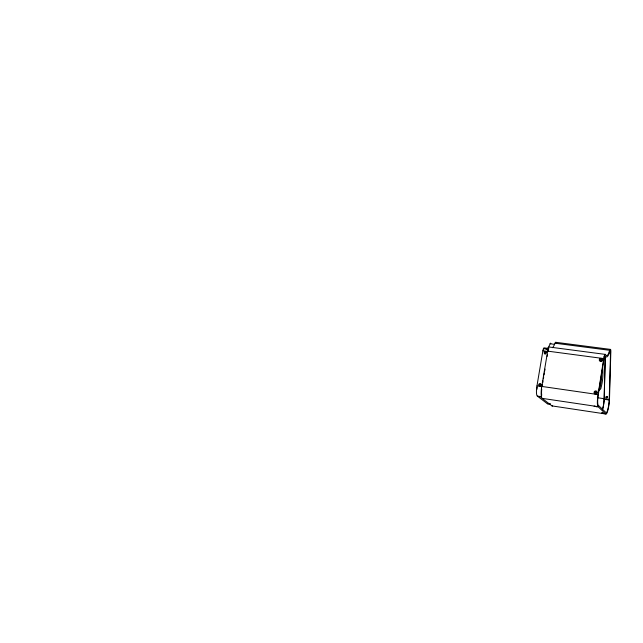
<?xml version="1.0" encoding="UTF-8"?>
<svg xmlns="http://www.w3.org/2000/svg" width="643" height="643" viewBox="0 0 643 643"><rect width="100%" height="100%" fill="white"/><g stroke="black" fill="none" stroke-linecap="round" stroke-linejoin="round"><path stroke-width="0.96" d="M610.553 352.219L610.553 351.85A2.709 0.466 -82.7 0 0 610.022 351.182L609.717 352.067A24.828 4.308 -82.9 0 1 606.156 356.905L604.991 355.74L604.155 357.894L598.271 394.794A9.195 1.607 -82.3 0 0 598.263 405.243L606.148 412.734A8.825 1.479 -82.3 0 0 609.202 400.002L610.553 352.219L608.833 352.002M602.378 409.856A8.656 1.487 -82.3 0 0 604.139 399.335L605.24 356.64M602.378 409.977A8.809 1.511 -82.3 0 0 604.171 399.271L605.272 356.56M605.786 414.004L598.046 406.657A10.626 1.857 -82.3 0 1 598.046 394.569L603.761 358.585A5.297 0.924 -82.7 0 1 605.376 354.406L549.548 347.067A5.208 1.149 -82.6 0 0 548.752 347.493L548.575 347.831A5.208 1.149 -82.6 0 0 547.675 351.134L541.752 386.427A10.441 2.307 -82.2 0 0 542.129 398.363L551.975 405.91L605.786 414.004A10.2 1.712 -82.3 0 0 607.981 409.872A10.2 1.712 -82.3 0 0 609.484 399.383L610.842 351.512A4.115 0.707 -82.7 0 0 609.918 350.339L555.038 343.209L554.805 343.804A22.995 5.056 -82.9 0 1 552.433 347.718M542.395 384.731L542.065 386.684L536.953 385.945L542.973 350.298A3.633 0.82 -82.6 0 1 543.399 348.739L543.52 348.466A3.633 0.82 -82.6 0 1 544.115 347.855L548.455 348.482M542.724 382.778L543.054 380.817M543.375 378.864L543.705 376.911M544.034 374.949L544.364 372.996M544.693 371.043L545.023 369.082M547.153 356.375L547.482 354.414M543.383 350.773L543.681 350.001M609.918 350.339L609.709 350.957A23.405 4.067 -82.9 0 1 605.971 355.161L605.376 354.406M550.818 343.651A2.508 0.555 -82.7 0 0 550.215 343.523L549.861 344.383A24.506 5.49 -82.9 0 1 546.679 348.98M548.495 349.414L543.52 348.466L548.616 349.125A3.641 0.804 -82.6 0 1 548.857 348.707M608.583 354.197L608.632 353.586M606.309 396.409C604.766 398.178 608.841 398.234 607 396.691C604.541 396.779 608.736 398.451 607.37 396.426M541.173 396.916L539.147 396.554L541.213 396.884M602.346 412.653L602.837 412.661M550.119 404.037L548.479 403.691L550.062 403.844M555.038 343.209A4.043 0.876 -82.7 0 1 555.753 342.301L610.512 349.398M550.103 343.764L554.258 344.31M604.01 356.326L605.754 356.552M547.675 351.134L603.761 358.585M542.877 350.805L547.973 351.48L548.069 350.974A3.641 0.804 -82.6 0 1 548.158 350.539M541.752 386.427L598.046 394.569M604.187 398.628L609.218 399.367M597.331 397.712L604.155 398.708M604.171 399.271L609.202 400.002M536.953 385.945A8.857 1.993 -82.2 0 0 537.307 396.072L541.543 396.699M542.129 398.363L598.046 406.657M537.307 396.072L547.314 403.7L550.247 404.134M602.829 412.83L602.346 412.677M547.314 403.7L547.506 403.788A8.504 1.841 -82.1 0 0 548.117 403.499M555.753 342.301L555.874 342.373A4.043 0.876 -82.7 0 1 556.139 343.073M601.679 361.253L601.591 360.514A3.922 3.263 23.2 0 0 600.634 358.882M552.65 405.886A10.023 2.13 -82.2 0 1 551.975 405.91M606.542 397.728A1.551 1.262 22.5 0 1 606.003 397.382M537.034 389.264A6.776 1.527 -82.2 0 1 537.226 387.343M541.736 395.244A8.873 1.961 -82.2 0 1 541.727 389.232M541.109 385.784A1.045 1.021 -45.2 0 1 540.675 386.105M539.935 386.113A1.045 1.021 -45.2 0 1 539.453 384.594A1.045 1.021 -45.2 0 1 541.052 384.401M544.975 354.004A1.045 1.013 -38.4 0 1 546.188 352.34M602.427 365.754A75.882 62.5 28.5 0 1 601.044 387.649L600.924 388.34A3.882 3.183 23.2 0 1 598.191 390.253M601.599 370.698A75.038 61.792 28.5 0 1 599.831 387.882A2.845 2.331 23.2 0 1 598.979 389.449M596.415 393.347A0.804 0.796 -18.8 0 1 595.129 392.953A0.804 0.796 -18.8 0 1 596.029 391.957A0.804 0.796 -18.8 0 1 596.583 393.162M597.267 406.77L594.076 406.239L597.267 406.794M601.478 413.127L604.549 413.666L601.526 413.103M600.763 360.795A0.804 0.78 -20.7 0 0 601.735 359.815A0.804 0.78 -20.7 0 0 600.393 359.493A0.804 0.78 -20.7 0 0 600.763 360.795M600.458 361.438A1.607 1.567 -20.8 0 0 602.419 359.477A1.607 1.567 -20.8 0 0 599.726 358.834A1.607 1.567 -20.8 0 0 600.458 361.438M595.571 393.379A0.804 0.796 -18.9 0 0 596.559 392.399A0.804 0.796 -18.9 0 0 595.209 392.053A0.804 0.796 -18.9 0 0 595.571 393.379M595.265 394.046A1.616 1.583 -18.9 0 0 597.234 392.077A1.616 1.583 -18.9 0 0 594.534 391.402A1.616 1.583 -18.9 0 0 595.265 394.046M545.24 353.795A1.045 1.013 -38.5 0 0 546.068 352.187A1.045 1.013 -38.5 0 0 544.275 352.324A1.045 1.013 -38.5 0 0 545.24 353.795M540.04 385.712A1.053 1.021 -45.3 0 0 540.522 383.967A1.053 1.021 -45.3 0 0 538.786 384.458A1.053 1.021 -45.3 0 0 540.04 385.712M600.884 360.94A0.804 0.78 -20.7 0 0 601.864 359.959A0.804 0.78 -20.7 0 0 600.522 359.638A0.804 0.78 -20.7 0 0 600.884 360.94"/></g></svg>
